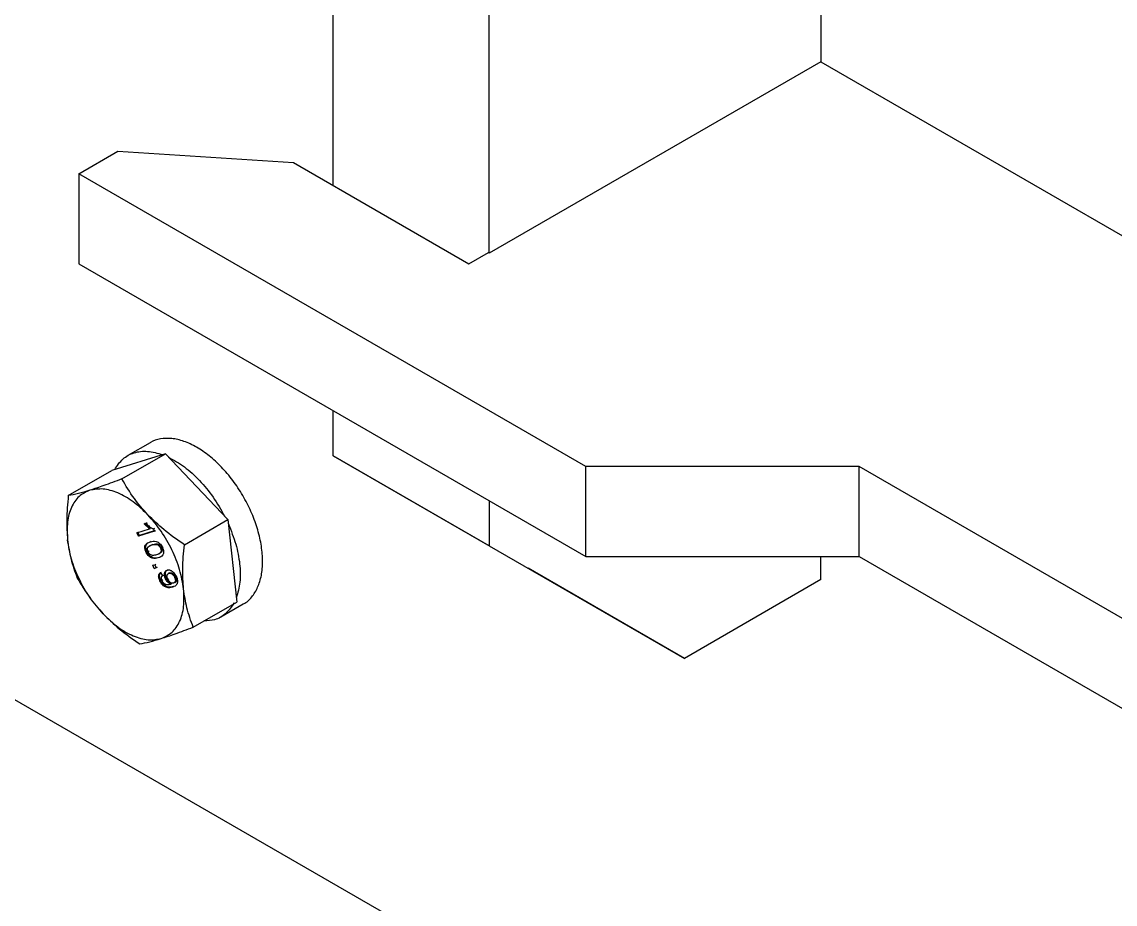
# Model space of a CAD drawing. Header units: millimetres. Extents: x 1293 to 41893, y 1011 to 26911.
# Drawn here: x 5609.7 to 5741.8, y 22224.3 to 22331 of the extents above; entities that cross this region are included whole.
import ezdxf

# ---------------------------------------------------------------- set-up
doc = ezdxf.new("R2010")
doc.units = ezdxf.units.MM
doc.header["$LTSCALE"] = 50
doc.layers.add('MAQUINAS', color=11, linetype='Continuous')

msp = doc.modelspace()

# ---------------------------------------------------------------- linework, layer by layer
at = {"layer": 'MAQUINAS', "linetype": 'Continuous', "lineweight": 25}
for p, q in [((5647.3607675, 22311.2024133), (5647.3607675, 22385.2350046)), ((5666.216965, 22303.0383226), (5666.216965, 22374.3495535)), ((5706.2863493, 22352.5949643), (5706.2863493, 22326.1698857)), ((5663.2521446, 22217.6446707), (5470.584074, 22328.8695804)), ((5706.2863493, 22326.1698857), (5666.216965, 22303.0383226)), ((5706.2863493, 22326.1698857), (5887.6764403, 22221.4556151)), ((5616.6188408, 22312.6211876), (5621.3328861, 22315.342548)), ((5621.3328861, 22315.342548), (5642.5460895, 22313.9818678)), ((5642.5460895, 22313.9818678), (5663.7592929, 22301.7357461)), ((5677.9014285, 22277.2435027), (5616.6188408, 22312.6211876)), ((5616.6188408, 22312.6211876), (5616.6188408, 22301.7339768)), ((5663.7592929, 22301.7357461), (5666.1163155, 22303.0964263)), ((5666.216965, 22303.0383226), (5666.1163155, 22303.0964263)), ((5616.6188408, 22301.7339768), (5677.9014285, 22266.3562919)), ((5647.3607675, 22278.5403385), (5647.3607675, 22283.9870403)), ((5625.2337333, 22280.1146859), (5622.5278714, 22278.5526251)), ((5627.0776291, 22278.7722316), (5620.6075338, 22276.7561388)), ((5621.8166349, 22275.7351243), (5627.0776291, 22278.7722316)), ((5627.0776291, 22278.7722316), (5634.6258426, 22270.8198945)), ((5647.3607675, 22278.5403385), (5666.0133883, 22267.7689092)), ((5666.216965, 22267.6548874), (5647.3607675, 22278.5403385)), ((5710.899745, 22277.2435027), (5677.9014285, 22277.2435027)), ((5677.9014285, 22266.3562919), (5677.9014285, 22277.2435027)), ((5847.607056, 22198.3240519), (5710.899745, 22277.2435027)), ((5710.899745, 22266.3562919), (5710.899745, 22277.2435027)), ((5615.3465396, 22273.7190315), (5620.6075338, 22276.7561388)), ((5666.216965, 22273.1015891), (5666.216965, 22267.6548874)), ((5624.7428699, 22270.3820163), (5624.860721, 22270.4500504)), ((5629.3648484, 22267.7827872), (5634.6258426, 22270.8198945)), ((5634.6258426, 22270.8198945), (5635.7039608, 22260.8514646)), ((5623.6446211, 22269.2254951), (5625.1398373, 22269.691407)), ((5623.6446211, 22269.2254951), (5623.7624722, 22269.2935291)), ((5623.8339815, 22268.8321084), (5623.6446211, 22269.2254951)), ((5623.9518327, 22268.9001424), (5623.7624722, 22269.2935291)), ((5625.7527782, 22269.4300087), (5623.8339815, 22268.8321084)), ((5625.7185695, 22269.4506606), (5623.9518327, 22268.9001424)), ((5624.516089, 22270.311351), (5624.7428699, 22270.3820163)), ((5624.516089, 22270.311351), (5624.6339402, 22270.3793851)), ((5625.1398373, 22269.691407), (5624.516089, 22270.311351)), ((5625.2576884, 22269.759441), (5624.6339402, 22270.3793851)), ((5625.1398373, 22269.691407), (5625.2576884, 22269.759441)), ((5625.7487286, 22269.7512854), (5625.6308775, 22269.6832514)), ((5625.6308775, 22269.6832514), (5625.7527782, 22269.4300087)), ((5625.7527782, 22269.4300087), (5625.8706294, 22269.4980428)), ((5623.8339815, 22268.8321084), (5623.9518327, 22268.9001424)), ((5625.2537122, 22268.1435197), (5625.3715633, 22268.2115537)), ((5625.2876987, 22267.6813515), (5625.5616925, 22267.8184065)), ((5625.5616925, 22267.8184065), (5625.4438414, 22267.7503725)), ((5626.1481921, 22267.7655663), (5626.2660432, 22267.8336003)), ((5624.6111664, 22267.6004732), (5624.7290175, 22267.6685072)), ((5624.8740348, 22266.9255437), (5624.7561837, 22266.8575097)), ((5625.0954344, 22266.9945322), (5624.9775833, 22266.9264982)), ((5625.275809, 22267.7029296), (5625.1579579, 22267.6348956)), ((5626.2984569, 22266.6865949), (5626.4163081, 22266.7546289)), ((5626.5939607, 22267.4664236), (5626.4761096, 22267.3983896)), ((5626.6995803, 22267.4630754), (5626.8174314, 22267.5311094)), ((5666.216965, 22267.6548874), (5689.7871911, 22254.0436622)), ((5625.5382253, 22265.2916284), (5625.7842249, 22265.3682823)), ((5625.5382253, 22265.2916284), (5625.6560764, 22265.3596624)), ((5625.7275857, 22264.8982417), (5625.5382253, 22265.2916284)), ((5625.7842249, 22265.3682823), (5625.902076, 22265.4363163)), ((5625.7842249, 22265.3682823), (5625.9735853, 22264.9748956)), ((5677.9014285, 22266.3562919), (5710.899745, 22266.3562919)), ((5706.2863493, 22263.5684235), (5706.2863493, 22266.3562919)), ((5710.899745, 22266.3562919), (5847.607056, 22187.4368411)), ((5625.9735853, 22264.9748956), (5625.7275857, 22264.8982417)), ((5625.7275857, 22264.8982417), (5625.8454368, 22264.9662757)), ((5626.0074635, 22265.0167635), (5625.8454368, 22264.9662757)), ((5626.0914364, 22265.0429296), (5625.9735853, 22264.9748956)), ((5626.4979616, 22264.4144654), (5626.6158127, 22264.4824994)), ((5626.4979616, 22264.4144654), (5626.7119219, 22264.0287441)), ((5626.7119219, 22264.0287441), (5626.8297731, 22264.0967781)), ((5627.2935148, 22264.7076003), (5627.4113659, 22264.7756343)), ((5627.3306717, 22264.2121186), (5627.3259546, 22264.2093955)), ((5627.5876576, 22264.3781754), (5627.4698064, 22264.3101414)), ((5628.3085601, 22263.9044302), (5628.190709, 22263.8363962)), ((5628.3831128, 22263.965622), (5628.5009639, 22264.033656)), ((5689.7871911, 22254.0436622), (5670.9309935, 22264.9291133)), ((5626.4139749, 22263.4135323), (5626.5318261, 22263.4815663)), ((5626.6451385, 22263.4622368), (5626.7629896, 22263.5302708)), ((5627.095081, 22263.6441445), (5627.2129321, 22263.7121785)), ((5627.3741764, 22263.593273), (5627.4920275, 22263.661307)), ((5627.6378729, 22263.0032155), (5627.755724, 22263.0712495)), ((5627.6378729, 22263.0032155), (5627.6838789, 22263.0196716)), ((5627.6838789, 22263.0196716), (5627.8017301, 22263.0877056)), ((5627.755724, 22263.0712495), (5627.8017301, 22263.0877056)), ((5628.1741888, 22263.2037644), (5628.0563377, 22263.1357304)), ((5628.2106034, 22263.2325813), (5628.3284545, 22263.3006153)), ((5706.2863493, 22263.5684235), (5689.7871911, 22254.0436622)), ((5630.4429666, 22257.8143573), (5635.7039608, 22260.8514646)), ((5633.7836232, 22259.0549784), (5636.4894852, 22260.6170392))]:
    msp.add_line(p, q, dxfattribs=at)
for points, knots in [([(5636.4754261, 22260.6435966), (5636.5424829, 22260.6713361), (5636.999234, 22260.8602807), (5637.6430137, 22261.5649991), (5638.3474938, 22262.7415233), (5638.7535321, 22264.2369471), (5638.8693635, 22265.9525477), (5638.6843803, 22267.8356284), (5638.2071823, 22269.8126904), (5637.4551668, 22271.8106138), (5636.4565766, 22273.7544612), (5635.2487383, 22275.5715732), (5633.8767892, 22277.1940454), (5632.3922028, 22278.5609365), (5630.8498862, 22279.6221148), (5629.3098234, 22280.3341945), (5627.821022, 22280.6843457), (5626.471223, 22280.6079641), (5625.5978791, 22280.3979298), (5625.2542702, 22280.1192618), (5625.2388594, 22280.1067636)], [0, 0, 0, 0, 0.0106094859, 0.0722654485, 0.1339214111, 0.1955773737, 0.2572333363, 0.3188892989, 0.3805452615, 0.4422012241, 0.5038571867, 0.5655131493, 0.6271691118, 0.6888250744, 0.750481037, 0.8121369996, 0.8737929622, 0.9354489248, 0.9971048874, 1, 1, 1, 1]), ([(5621.8166349, 22275.7351243), (5621.0626939, 22275.4501145), (5619.6475622, 22274.9151571), (5618.4905941, 22274.5384795), (5617.9500249, 22274.3624848)], [0, 0, 0, 0, 0.5327709195, 1, 1, 1, 1]), ([(5624.9591794, 22271.3943626), (5624.390124, 22272.040243), (5623.1721875, 22273.4226064), (5622.2878071, 22274.9313236), (5621.8166349, 22275.7351243)], [0, 0, 0, 0, 0.4672290805, 1, 1, 1, 1]), ([(5615.3465396, 22273.7190315), (5615.2522656, 22272.7390368), (5615.0753152, 22270.8996071), (5615.1971238, 22269.1756884), (5615.2540363, 22268.3702234)], [0, 0, 0, 0, 0.5327709195, 1, 1, 1, 1]), ([(5617.9500249, 22274.3624848), (5617.4663084, 22274.2193103), (5616.4310208, 22273.9128773), (5615.7234909, 22273.7864098), (5615.3465396, 22273.7190315)], [0, 0, 0, 0, 0.4672290805, 1, 1, 1, 1]), ([(5629.3648484, 22267.7827872), (5628.5166866, 22268.3689564), (5626.9247043, 22269.4691837), (5625.5850874, 22270.7813025), (5624.9591794, 22271.3943626)], [0, 0, 0, 0, 0.5327709195, 1, 1, 1, 1]), ([(5624.7428699, 22270.3820163), (5624.8849133, 22270.2293471), (5625.168509, 22269.9245364), (5625.4769326, 22269.7635869), (5625.6308775, 22269.6832514)], [0, 0, 0, 0, 0.50086573232, 1, 1, 1, 1]), ([(5615.2540363, 22268.3702234), (5615.3678015, 22267.5975788), (5615.6112906, 22265.9439047), (5616.141942, 22264.5129648), (5616.4246577, 22263.7506016)], [0, 0, 0, 0, 0.4672290805, 1, 1, 1, 1]), ([(5624.6111664, 22267.6004732), (5624.6427072, 22267.6752909), (5624.705835, 22267.8250355), (5624.9217152, 22268.0165613), (5625.1209191, 22268.0927385), (5625.2537122, 22268.1435197)], [0, 0, 0, 0, 0.249753552, 0.499871473, 1, 1, 1, 1]), ([(5624.7290175, 22267.6685072), (5624.7602142, 22267.7439489), (5624.8226531, 22267.8949423), (5624.9340126, 22267.9844311), (5624.989733, 22268.0292081)], [0, 0, 0, 0, 0.4996355373, 1, 1, 1, 1]), ([(5625.2537122, 22268.1435197), (5625.364491, 22268.1726348), (5625.5857754, 22268.2307933), (5625.9049335, 22268.215138), (5626.178951, 22268.0993386), (5626.3841347, 22267.9406336), (5626.5644899, 22267.7207141), (5626.6545204, 22267.5490117), (5626.6995803, 22267.4630754)], [0, 0, 0, 0, 0.2504817087, 0.5003455958, 0.6317049057, 0.7502211388, 0.8749866995, 1, 1, 1, 1]), ([(5625.4438414, 22267.7503725), (5625.5518443, 22267.7788313), (5625.7138393, 22267.821517), (5625.9512016, 22267.8321839), (5626.0825863, 22267.7877527), (5626.1481921, 22267.7655663)], [0, 0, 0, 0, 0.5003723119, 0.7505151407, 1, 1, 1, 1]), ([(5625.5616925, 22267.8184065), (5625.6696954, 22267.8468653), (5625.8316904, 22267.889551), (5626.0690527, 22267.9002179), (5626.2004374, 22267.8557867), (5626.2660432, 22267.8336003)], [0, 0, 0, 0, 0.5003723119, 0.7505151407, 1, 1, 1, 1]), ([(5626.2660432, 22267.8336003), (5626.2974896, 22267.8141161), (5626.3603621, 22267.7751603), (5626.4511459, 22267.6891885), (5626.5181218, 22267.6018407), (5626.5642563, 22267.5258217), (5626.584059, 22267.4862234), (5626.5939607, 22267.4664236)], [0, 0, 0, 0, 0.2500549443, 0.4999486155, 0.749722078, 0.8748570557, 1, 1, 1, 1]), ([(5624.7561837, 22266.8575097), (5624.700335, 22266.989338), (5624.6164552, 22267.1873329), (5624.5942407, 22267.4064249), (5624.5969617, 22267.5221253), (5624.6064315, 22267.5743576), (5624.6111664, 22267.6004732)], [0, 0, 0, 0, 0.4987953461, 0.7491482596, 0.8745764119, 1, 1, 1, 1]), ([(5624.8740348, 22266.9255437), (5624.8186662, 22267.0570418), (5624.7355073, 22267.2545408), (5624.706747, 22267.5072515), (5624.7215939, 22267.6147542), (5624.7290175, 22267.6685072)], [0, 0, 0, 0, 0.4990363131, 0.7495101716, 1, 1, 1, 1]), ([(5626.2005143, 22266.1765863), (5626.089875, 22266.1473897), (5625.8688633, 22266.0890669), (5625.5525193, 22266.1056604), (5625.2794376, 22266.2193981), (5625.073668, 22266.376088), (5624.8909331, 22266.5999914), (5624.8011285, 22266.771616), (5624.7561837, 22266.8575097)], [0, 0, 0, 0, 0.2504758129, 0.5003473544, 0.6257683408, 0.7501761831, 0.8749696966, 1, 1, 1, 1]), ([(5626.3183654, 22266.2446203), (5626.2077259, 22266.2154137), (5625.9867138, 22266.157071), (5625.6701546, 22266.1738004), (5625.3970351, 22266.2873982), (5625.1913235, 22266.4444126), (5625.0087826, 22266.6680146), (5624.9189791, 22266.8396464), (5624.8740348, 22266.9255437)], [0, 0, 0, 0, 0.2504715078, 0.5003387545, 0.6261880614, 0.750180477, 0.8749718456, 1, 1, 1, 1]), ([(5624.9775833, 22266.9264982), (5624.951441, 22266.9903738), (5624.8991421, 22267.1181604), (5624.8940271, 22267.2962408), (5624.9278522, 22267.4442486), (5625.0948316, 22267.6333997), (5625.2887416, 22267.6983899), (5625.4438414, 22267.7503725)], [0, 0, 0, 0, 0.1246963828, 0.2494616582, 0.3744323466, 0.4996371137, 1, 1, 1, 1]), ([(5626.0119226, 22266.5702125), (5625.8537823, 22266.5244083), (5625.656075, 22266.4671438), (5625.3742643, 22266.5176945), (5625.2253238, 22266.6075178), (5625.080453, 22266.7429123), (5625.0118633, 22266.8653205), (5624.9775833, 22266.9264982)], [0, 0, 0, 0, 0.5004095025, 0.6256126137, 0.7505796735, 0.875343692, 1, 1, 1, 1]), ([(5626.4761096, 22267.3983896), (5626.5026328, 22267.3344455), (5626.5556779, 22267.2065603), (5626.5636486, 22267.0261757), (5626.5271715, 22266.8799494), (5626.3629095, 22266.6867684), (5626.1679044, 22266.622011), (5626.0119226, 22266.5702125)], [0, 0, 0, 0, 0.1247447425, 0.2494837578, 0.3744708184, 0.4996480989, 1, 1, 1, 1]), ([(5626.1481921, 22267.7655663), (5626.1796561, 22267.746088), (5626.2425638, 22267.707144), (5626.3330836, 22267.6210837), (5626.4144324, 22267.5166349), (5626.455548, 22267.4378094), (5626.4761096, 22267.3983896)], [0, 0, 0, 0, 0.2501584562, 0.5001555724, 0.7500324303, 1, 1, 1, 1]), ([(5626.6995803, 22267.4630754), (5626.737911, 22267.3750839), (5626.8145409, 22267.199173), (5626.8667324, 22266.9349854), (5626.8499644, 22266.7040316), (5626.674934, 22266.3708967), (5626.4112372, 22266.2628931), (5626.2005143, 22266.1765863)], [0, 0, 0, 0, 0.125373348, 0.2506437386, 0.375697515, 0.5011131747, 1, 1, 1, 1]), ([(5626.5939607, 22267.4664236), (5626.6204687, 22267.4025046), (5626.6734836, 22267.2746695), (5626.6816816, 22267.0939083), (5626.6443386, 22266.9491167), (5626.5535782, 22266.8318142), (5626.459764, 22266.797062), (5626.4042348, 22266.7764919)], [0, 0, 0, 0, 0.18312290889, 0.36623741034, 0.54971603762, 0.73347390402, 1, 1, 1, 1]), ([(5629.2723452, 22262.4339791), (5629.2154327, 22263.2394441), (5629.0936241, 22264.9633628), (5629.2705744, 22266.8027925), (5629.3648484, 22267.7827872)], [0, 0, 0, 0, 0.4672290805, 1, 1, 1, 1]), ([(5626.4139749, 22263.4135323), (5626.3673181, 22263.5224121), (5626.2971593, 22263.6861367), (5626.2613205, 22263.8991295), (5626.2610763, 22264.0940913), (5626.328467, 22264.2942913), (5626.4414039, 22264.3743652), (5626.4979616, 22264.4144654)], [0, 0, 0, 0, 0.2498594906, 0.3757183909, 0.500481002, 0.7498462328, 1, 1, 1, 1]), ([(5626.5318261, 22263.4815663), (5626.4851715, 22263.5904452), (5626.4149717, 22263.7542722), (5626.3791531, 22263.9672687), (5626.3789586, 22264.162197), (5626.4463163, 22264.3623267), (5626.5592545, 22264.4423997), (5626.6158127, 22264.4824994)], [0, 0, 0, 0, 0.2498591948, 0.3759561592, 0.5004815934, 0.749846529, 1, 1, 1, 1]), ([(5626.7119219, 22264.0287441), (5626.6772004, 22264.0011328), (5626.6144932, 22263.9512667), (5626.5676738, 22263.8454999), (5626.5618152, 22263.7418484), (5626.5753398, 22263.6505944), (5626.6025845, 22263.555652), (5626.6309544, 22263.4933739), (5626.6451385, 22263.4622368)], [0, 0, 0, 0, 0.2764767993, 0.4993179598, 0.6237184282, 0.7494961879, 0.8747561628, 1, 1, 1, 1]), ([(5627.095081, 22263.6441445), (5627.0676042, 22263.7062724), (5627.0126693, 22263.8304862), (5626.9666455, 22264.017411), (5626.9516111, 22264.193875), (5626.9685512, 22264.3515149), (5627.0139827, 22264.4862911), (5627.1100448, 22264.6273621), (5627.2202742, 22264.6755695), (5627.2935148, 22264.7076003)], [0, 0, 0, 0, 0.1250740585, 0.2500636243, 0.3732612247, 0.5001992382, 0.6242961009, 0.7503685137, 1, 1, 1, 1]), ([(5627.2129321, 22263.7121785), (5627.1986714, 22263.7430588), (5627.1701488, 22263.8048216), (5627.1237572, 22263.9300305), (5627.0841376, 22264.0855023), (5627.0696208, 22264.2619213), (5627.0861375, 22264.4201343), (5627.1328963, 22264.5528461), (5627.1919365, 22264.6522963), (5627.2502876, 22264.6813728), (5627.2728282, 22264.6926048)], [0, 0, 0, 0, 0.0754695938, 0.1509450716, 0.3015784561, 0.4503125771, 0.603033998, 0.7528546861, 0.9045299868, 1, 1, 1, 1]), ([(5627.3741764, 22263.593273), (5627.3391434, 22263.6752918), (5627.2866544, 22263.7981786), (5627.2635172, 22263.957152), (5627.2678252, 22264.0647345), (5627.2926958, 22264.1572039), (5627.3505411, 22264.2557018), (5627.4222054, 22264.2884135), (5627.4698064, 22264.3101414)], [0, 0, 0, 0, 0.2495205461, 0.3738507838, 0.4998887841, 0.6240955932, 0.7503154422, 1, 1, 1, 1]), ([(5627.2935148, 22264.7076003), (5627.3792144, 22264.7240511), (5627.5083299, 22264.748836), (5627.709121, 22264.6879028), (5627.8639174, 22264.603584), (5628.0148559, 22264.4845176), (5628.2067638, 22264.2847238), (5628.3124595, 22264.0934685), (5628.3831128, 22263.965622)], [0, 0, 0, 0, 0.2498688585, 0.3764535287, 0.5003476657, 0.6272386366, 0.7508240847, 1, 1, 1, 1]), ([(5627.4698064, 22264.3101414), (5627.5261982, 22264.3211543), (5627.6388331, 22264.343151), (5627.8122943, 22264.2735889), (5627.9458742, 22264.1751448), (5628.0738266, 22264.0456814), (5628.1436861, 22263.9205936), (5628.190709, 22263.8363962)], [0, 0, 0, 0, 0.2502503989, 0.4998417518, 0.6295762977, 0.7506653539, 1, 1, 1, 1]), ([(5627.5876576, 22264.3781754), (5627.6440492, 22264.3891887), (5627.7566839, 22264.4111864), (5627.9300674, 22264.3416504), (5628.0636475, 22264.2432506), (5628.1916218, 22264.1138099), (5628.2615366, 22263.9886265), (5628.3085601, 22263.9044302)], [0, 0, 0, 0, 0.250250228, 0.4998414106, 0.6292883971, 0.7506655241, 1, 1, 1, 1]), ([(5628.3831128, 22263.965622), (5628.4201778, 22263.8797709), (5628.4942967, 22263.7080945), (5628.5434089, 22263.4520237), (5628.544294, 22263.2187325), (5628.4709839, 22262.9618294), (5628.2678753, 22262.7619975), (5628.0605688, 22262.6889122), (5627.9566486, 22262.6522754)], [0, 0, 0, 0, 0.1250635897, 0.2500895576, 0.3751100052, 0.5001693996, 0.7494409524, 1, 1, 1, 1]), ([(5628.190709, 22263.8363962), (5628.2253415, 22263.7525966), (5628.2770975, 22263.6273639), (5628.2910163, 22263.4692691), (5628.2787152, 22263.3652855), (5628.2462683, 22263.2774816), (5628.1794033, 22263.1872889), (5628.1054636, 22263.1563118), (5628.0563377, 22263.1357304)], [0, 0, 0, 0, 0.2490168506, 0.3721383925, 0.4993654558, 0.6235619335, 0.7498926933, 1, 1, 1, 1]), ([(5628.3085601, 22263.9044302), (5628.3431947, 22263.8206297), (5628.3949129, 22263.6954947), (5628.4088612, 22263.5373987), (5628.3966044, 22263.4334784), (5628.3641575, 22263.3455873), (5628.2973202, 22263.2553503), (5628.2233146, 22263.2243457), (5628.1741888, 22263.2037644)], [0, 0, 0, 0, 0.249017166, 0.3718446562, 0.4993648037, 0.6232259432, 0.7498923764, 1, 1, 1, 1]), ([(5616.4246577, 22263.7506016), (5616.8958299, 22262.946801), (5617.7802103, 22261.4380837), (5618.9981468, 22260.0557203), (5619.5672022, 22259.4098399)], [0, 0, 0, 0, 0.5327709195, 1, 1, 1, 1]), ([(5627.9566486, 22262.6522754), (5627.8390148, 22262.6211061), (5627.6041472, 22262.5588735), (5627.2618195, 22262.5872246), (5626.9688959, 22262.7291501), (5626.753165, 22262.9064685), (5626.5588351, 22263.1398469), (5626.4622752, 22263.3222783), (5626.4139749, 22263.4135323)], [0, 0, 0, 0, 0.2504849429, 0.5001185141, 0.6278991852, 0.7500923696, 0.8749936752, 1, 1, 1, 1]), ([(5628.0744997, 22262.7203094), (5627.9568658, 22262.6891405), (5627.7219977, 22262.6269084), (5627.3795959, 22262.6552621), (5627.0866591, 22262.79724), (5626.8709435, 22262.9745905), (5626.676686, 22263.207881), (5626.5801262, 22263.3903123), (5626.5318261, 22263.4815663)], [0, 0, 0, 0, 0.2504849259, 0.5001184801, 0.6280398822, 0.7500923866, 0.8749936837, 1, 1, 1, 1]), ([(5626.6451385, 22263.4622368), (5626.6763997, 22263.4039776), (5626.7388961, 22263.2875078), (5626.8667481, 22263.1413668), (5627.007035, 22263.0353193), (5627.2822208, 22262.9475638), (5627.4798667, 22262.978491), (5627.6378729, 22263.0032155)], [0, 0, 0, 0, 0.1252073258, 0.2503100191, 0.3753386279, 0.50062014744, 1, 1, 1, 1]), ([(5627.6838789, 22263.0196716), (5627.6283715, 22263.0492159), (5627.517008, 22263.1084901), (5627.355582, 22263.2573317), (5627.2063631, 22263.4352004), (5627.1321197, 22263.5746004), (5627.095081, 22263.6441445)], [0, 0, 0, 0, 0.2489431768, 0.4994502947, 0.7502849385, 1, 1, 1, 1]), ([(5627.8017301, 22263.0877056), (5627.7460875, 22263.1173308), (5627.6341559, 22263.1769252), (5627.4725588, 22263.3263394), (5627.3236185, 22263.5042226), (5627.2497898, 22263.6429308), (5627.2129321, 22263.7121785)], [0, 0, 0, 0, 0.2495404591, 0.5019797072, 0.7513717736, 1, 1, 1, 1]), ([(5628.0563377, 22263.1357304), (5628.0027738, 22263.1248931), (5627.92173, 22263.1084958), (5627.7966849, 22263.1411586), (5627.6993039, 22263.1920104), (5627.6046707, 22263.2660402), (5627.4844033, 22263.3925511), (5627.4183548, 22263.5128246), (5627.3741764, 22263.593273)], [0, 0, 0, 0, 0.2499764907, 0.3782221672, 0.5003423322, 0.6274524307, 0.7508110927, 1, 1, 1, 1]), ([(5630.4429666, 22257.8143573), (5630.1602509, 22258.5767205), (5629.6295994, 22260.0076603), (5629.3861104, 22261.6613345), (5629.2723452, 22262.4339791)], [0, 0, 0, 0, 0.5327709195, 1, 1, 1, 1]), ([(5635.3649157, 22260.7458176), (5635.0556973, 22260.2867638), (5634.4372606, 22259.3686561), (5633.1768927, 22258.6457122), (5632.1956063, 22258.6006925), (5631.771372, 22258.5812294)], [0, 0, 0, 0, 0.3621127876, 0.7242255753, 1, 1, 1, 1]), ([(5619.5672022, 22259.4098399), (5620.1931102, 22258.7967799), (5621.5327271, 22257.4846611), (5623.1247094, 22256.3844337), (5623.9728712, 22255.7982645)], [0, 0, 0, 0, 0.4672290805, 1, 1, 1, 1]), ([(5626.5763566, 22256.4417178), (5627.1169258, 22256.6177125), (5628.2738939, 22256.9943901), (5629.6890256, 22257.5293476), (5630.4429666, 22257.8143573)], [0, 0, 0, 0, 0.4672290805, 1, 1, 1, 1]), ([(5623.9728712, 22255.7982645), (5624.3498226, 22255.8656428), (5625.0573525, 22255.9921103), (5626.0926401, 22256.2985434), (5626.5763566, 22256.4417178)], [0, 0, 0, 0, 0.5327709195, 1, 1, 1, 1])]:
    msp.add_open_spline(points, degree=3, knots=knots, dxfattribs=at)
for points in [[(5620.9465789, 22276.8617859), (5621.2544009, 22277.3250237), (5621.8700448, 22278.2514993), (5623.2601768, 22278.9741014), (5624.8926096, 22279.1933357), (5626.1232592, 22278.8421683), (5626.738584, 22278.6665846)], [(5627.4731696, 22278.3555143), (5628.1077593, 22278.0018046), (5629.3769387, 22277.2943853), (5631.2157739, 22275.6051951), (5632.9031564, 22273.5793775), (5633.7879202, 22272.0175338), (5634.2303021, 22271.2366119)], [(5624.9591794, 22271.3943626), (5624.3705602, 22271.9562089), (5623.1933218, 22273.0799016), (5621.3201135, 22274.1219241), (5619.5033024, 22274.6424907), (5618.4677841, 22274.4558201), (5617.9500249, 22274.3624848)], [(5617.9500249, 22274.3624848), (5617.4891916, 22274.150889), (5616.5675249, 22273.7276974), (5615.6604373, 22272.3583593), (5615.1482024, 22270.5730286), (5615.2187584, 22269.1044918), (5615.2540363, 22268.3702234)], [(5629.2723452, 22262.4339791), (5629.1445594, 22263.2074212), (5628.8889877, 22264.7543055), (5627.922867, 22267.165666), (5626.6182908, 22269.4715633), (5625.5122165, 22270.7534295), (5624.9591794, 22271.3943626)], [(5634.6823381, 22270.2975301), (5635.0091058, 22269.4805826), (5635.6626412, 22267.8466877), (5636.1113444, 22265.4348955), (5636.1662941, 22263.1898436), (5635.8204083, 22261.9791672), (5635.6474654, 22261.373829)], [(5619.5672022, 22259.4098399), (5619.0141651, 22260.050773), (5617.9080908, 22261.3326392), (5616.6035146, 22263.6385365), (5615.6373939, 22266.049897), (5615.3818222, 22267.5967813), (5615.2540363, 22268.3702234)], [(5626.5763566, 22256.4417178), (5627.03719, 22256.6533136), (5627.9588567, 22257.0765052), (5628.8659442, 22258.4458432), (5629.3781791, 22260.2311739), (5629.3076232, 22261.6997107), (5629.2723452, 22262.4339791)], [(5619.5672022, 22259.4098399), (5620.1558214, 22258.8479936), (5621.3330598, 22257.7243009), (5623.206268, 22256.6822784), (5625.0230791, 22256.1617119), (5626.0585975, 22256.3483825), (5626.5763566, 22256.4417178)]]:
    msp.add_open_spline(points, degree=3, dxfattribs=at)

doc.saveas('drawing.dxf')
